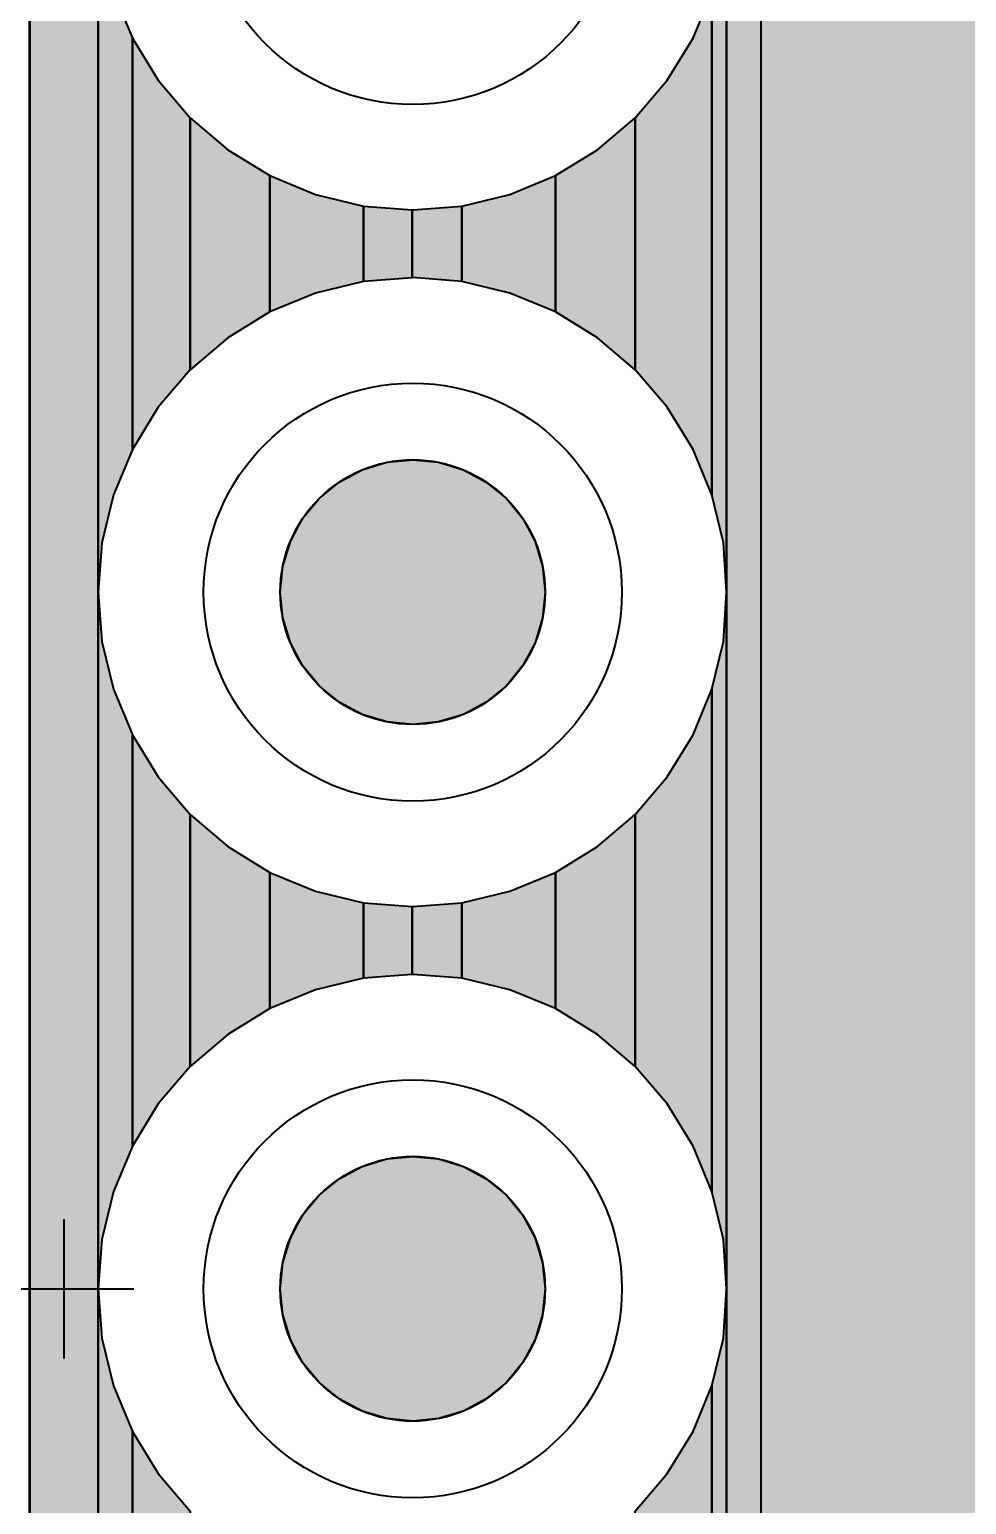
# Model space of a CAD drawing. Header units: millimetres. Extents: x 3.5 to 57, y 2.4 to 42.4.
# Drawn here: x 14.06 to 17.48, y 21.62 to 27 of the extents above; entities that cross this region are included whole.
import ezdxf

# ---------------------------------------------------------------- set-up
doc = ezdxf.new("R2010")
doc.units = ezdxf.units.MM
for name, color, linetype in [('bottom_copper', 7, 'Continuous'), ('bottom_silk', 7, 'Continuous'), ('drill_plated', 7, 'Continuous'), ('top_copper', 7, 'Continuous')]:
    doc.layers.add(name, color=color, linetype=linetype)

# ---------------------------------------------------------------- blocks, each defined once
blk = doc.blocks.new('Block6807')
at = {"layer": 'bottom_copper', "lineweight": 40}
for points in [[(9.5036, 0), (0.9636, 0), (0.9636, 38.9999), (9.5036, 38.9999), (9.5036, 0)], [(0.9636, 22.1553), (0.953, 22.3347), (0.911, 22.5096), (0.911, 24.341), (0.953, 24.5159), (0.9636, 24.6953), (0.9636, 22.1553)], [(0.911, 22.5096), (0.8422, 22.6758), (0.7482, 22.8292), (0.6313, 22.966), (0.6313, 23.8846), (0.7482, 24.0214), (0.8422, 24.1748), (0.911, 24.341), (0.911, 22.5096)], [(0.6313, 22.966), (0.4945, 23.0829), (0.3411, 23.1769), (0.3411, 23.6737), (0.4945, 23.7677), (0.6313, 23.8846), (0.6313, 22.966)], [(0.3411, 23.1769), (0.1749, 23.2457), (0, 23.2877), (0, 23.5629), (0.1749, 23.6049), (0.3411, 23.6737), (0.3411, 23.1769)], [(0, 23.2877), (-0.1794, 23.3018), (-0.1812, 23.3017), (-0.1812, 23.5489), (-0.1794, 23.5488), (0, 23.5629), (0, 23.2877)], [(0.9636, 19.6153), (0.953, 19.7947), (0.911, 19.9696), (0.911, 21.801), (0.953, 21.9759), (0.9636, 22.1553), (0.9636, 19.6153)], [(0.911, 19.9696), (0.8422, 20.1358), (0.7482, 20.2892), (0.6313, 20.426), (0.6313, 21.3446), (0.7482, 21.4814), (0.8422, 21.6348), (0.911, 21.801), (0.911, 19.9696)], [(0.6313, 20.426), (0.4945, 20.5429), (0.3411, 20.6369), (0.3411, 21.1337), (0.4945, 21.2277), (0.6313, 21.3446), (0.6313, 20.426)], [(0.3411, 20.6369), (0.1749, 20.7057), (0, 20.7477), (0, 21.0229), (0.1749, 21.0649), (0.3411, 21.1337), (0.3411, 20.6369)], [(0, 20.7477), (-0.1794, 20.7618), (-0.1812, 20.7617), (-0.1812, 21.0089), (-0.1794, 21.0088), (0, 21.0229), (0, 20.7477)], [(0.9636, 17.0753), (0.953, 17.2547), (0.911, 17.4296), (0.911, 19.261), (0.953, 19.4359), (0.9636, 19.6153), (0.9636, 17.0753)], [(0.911, 17.4296), (0.8422, 17.5958), (0.7482, 17.7492), (0.6313, 17.886), (0.6313, 18.8046), (0.7482, 18.9414), (0.8422, 19.0948), (0.911, 19.261), (0.911, 17.4296)]]:
    blk.add_hatch(color=7, dxfattribs=at).paths.add_polyline_path(points, flags=0)
at = {"layer": 'bottom_copper', "color": 7, "lineweight": 40}
for points in [[(9.5036, 0), (0.9636, 0), (0.9636, 38.9999), (9.5036, 38.9999), (9.5036, 0)], [(0.9636, 22.1553), (0.953, 22.3347), (0.911, 22.5096), (0.911, 24.341), (0.953, 24.5159), (0.9636, 24.6953), (0.9636, 22.1553)], [(0.911, 22.5096), (0.8422, 22.6758), (0.7482, 22.8292), (0.6313, 22.966), (0.6313, 23.8846), (0.7482, 24.0214), (0.8422, 24.1748), (0.911, 24.341), (0.911, 22.5096)], [(0.6313, 22.966), (0.4945, 23.0829), (0.3411, 23.1769), (0.3411, 23.6737), (0.4945, 23.7677), (0.6313, 23.8846), (0.6313, 22.966)], [(0.3411, 23.1769), (0.1749, 23.2457), (0, 23.2877), (0, 23.5629), (0.1749, 23.6049), (0.3411, 23.6737), (0.3411, 23.1769)], [(0, 23.2877), (-0.1794, 23.3018), (-0.1812, 23.3017), (-0.1812, 23.5489), (-0.1794, 23.5488), (0, 23.5629), (0, 23.2877)], [(0.9636, 19.6153), (0.953, 19.7947), (0.911, 19.9696), (0.911, 21.801), (0.953, 21.9759), (0.9636, 22.1553), (0.9636, 19.6153)], [(0.911, 19.9696), (0.8422, 20.1358), (0.7482, 20.2892), (0.6313, 20.426), (0.6313, 21.3446), (0.7482, 21.4814), (0.8422, 21.6348), (0.911, 21.801), (0.911, 19.9696)], [(0.6313, 20.426), (0.4945, 20.5429), (0.3411, 20.6369), (0.3411, 21.1337), (0.4945, 21.2277), (0.6313, 21.3446), (0.6313, 20.426)], [(0.3411, 20.6369), (0.1749, 20.7057), (0, 20.7477), (0, 21.0229), (0.1749, 21.0649), (0.3411, 21.1337), (0.3411, 20.6369)], [(0, 20.7477), (-0.1794, 20.7618), (-0.1812, 20.7617), (-0.1812, 21.0089), (-0.1794, 21.0088), (0, 21.0229), (0, 20.7477)], [(0.9636, 17.0753), (0.953, 17.2547), (0.911, 17.4296), (0.911, 19.261), (0.953, 19.4359), (0.9636, 19.6153), (0.9636, 17.0753)], [(0.911, 17.4296), (0.8422, 17.5958), (0.7482, 17.7492), (0.6313, 17.886), (0.6313, 18.8046), (0.7482, 18.9414), (0.8422, 19.0948), (0.911, 19.261), (0.911, 17.4296)]]:
    blk.add_lwpolyline(points, close=True, dxfattribs=at)
blk = doc.blocks.new('Block9329')
at = {"layer": 'bottom_copper', "lineweight": 40}
for points in [[(1.2141, 0), (0.9648, 0), (0.9648, 38.9999), (1.2141, 38.9999), (1.2141, 0)], [(0.9648, 0), (0.9636, 0), (0.9636, 36.618), (0.9648, 36.6333), (0.9648, 0)], [(1.339, 22.6758), (1.2702, 22.5096), (1.2282, 22.3347), (1.2141, 22.1553), (1.2141, 24.6953), (1.2282, 24.5159), (1.2702, 24.341), (1.339, 24.1748), (1.339, 22.6758)], [(1.5499, 22.966), (1.433, 22.8292), (1.339, 22.6758), (1.339, 24.1748), (1.433, 24.0214), (1.5499, 23.8846), (1.5499, 22.966)], [(1.8401, 23.1769), (1.6867, 23.0829), (1.5499, 22.966), (1.5499, 23.8846), (1.6867, 23.7677), (1.8401, 23.6737), (1.8401, 23.1769)], [(2.1812, 23.2877), (2.0063, 23.2457), (1.8401, 23.1769), (1.8401, 23.6737), (2.0063, 23.6049), (2.1812, 23.5629), (2.1812, 23.2877)], [(2.3588, 23.3017), (2.1812, 23.2877), (2.1812, 23.5629), (2.3588, 23.5489), (2.3588, 23.3017)], [(1.339, 20.1358), (1.2702, 19.9696), (1.2282, 19.7947), (1.2141, 19.6153), (1.2141, 22.1553), (1.2282, 21.9759), (1.2702, 21.801), (1.339, 21.6348), (1.339, 20.1358)], [(1.5499, 20.426), (1.433, 20.2892), (1.339, 20.1358), (1.339, 21.6348), (1.433, 21.4814), (1.5499, 21.3446), (1.5499, 20.426)], [(1.8401, 20.6369), (1.6867, 20.5429), (1.5499, 20.426), (1.5499, 21.3446), (1.6867, 21.2277), (1.8401, 21.1337), (1.8401, 20.6369)], [(2.1812, 20.7477), (2.0063, 20.7057), (1.8401, 20.6369), (1.8401, 21.1337), (2.0063, 21.0649), (2.1812, 21.0229), (2.1812, 20.7477)], [(2.3588, 20.7617), (2.1812, 20.7477), (2.1812, 21.0229), (2.3588, 21.0089), (2.3588, 20.7617)], [(1.339, 17.5958), (1.2702, 17.4296), (1.2282, 17.2547), (1.2141, 17.0753), (1.2141, 19.6153), (1.2282, 19.4359), (1.2702, 19.261), (1.339, 19.0948), (1.339, 17.5958)], [(1.5499, 17.886), (1.433, 17.7492), (1.339, 17.5958), (1.339, 19.0948), (1.433, 18.9414), (1.5499, 18.8046), (1.5499, 17.886)]]:
    blk.add_hatch(color=7, dxfattribs=at).paths.add_polyline_path(points, flags=0)
at = {"layer": 'bottom_copper', "color": 7, "lineweight": 40}
for points in [[(1.2141, 0), (0.9648, 0), (0.9648, 38.9999), (1.2141, 38.9999), (1.2141, 0)], [(0.9648, 0), (0.9636, 0), (0.9636, 36.618), (0.9648, 36.6333), (0.9648, 0)], [(1.339, 22.6758), (1.2702, 22.5096), (1.2282, 22.3347), (1.2141, 22.1553), (1.2141, 24.6953), (1.2282, 24.5159), (1.2702, 24.341), (1.339, 24.1748), (1.339, 22.6758)], [(1.5499, 22.966), (1.433, 22.8292), (1.339, 22.6758), (1.339, 24.1748), (1.433, 24.0214), (1.5499, 23.8846), (1.5499, 22.966)], [(1.8401, 23.1769), (1.6867, 23.0829), (1.5499, 22.966), (1.5499, 23.8846), (1.6867, 23.7677), (1.8401, 23.6737), (1.8401, 23.1769)], [(2.1812, 23.2877), (2.0063, 23.2457), (1.8401, 23.1769), (1.8401, 23.6737), (2.0063, 23.6049), (2.1812, 23.5629), (2.1812, 23.2877)], [(2.3588, 23.3017), (2.1812, 23.2877), (2.1812, 23.5629), (2.3588, 23.5489), (2.3588, 23.3017)], [(1.339, 20.1358), (1.2702, 19.9696), (1.2282, 19.7947), (1.2141, 19.6153), (1.2141, 22.1553), (1.2282, 21.9759), (1.2702, 21.801), (1.339, 21.6348), (1.339, 20.1358)], [(1.5499, 20.426), (1.433, 20.2892), (1.339, 20.1358), (1.339, 21.6348), (1.433, 21.4814), (1.5499, 21.3446), (1.5499, 20.426)], [(1.8401, 20.6369), (1.6867, 20.5429), (1.5499, 20.426), (1.5499, 21.3446), (1.6867, 21.2277), (1.8401, 21.1337), (1.8401, 20.6369)], [(2.1812, 20.7477), (2.0063, 20.7057), (1.8401, 20.6369), (1.8401, 21.1337), (2.0063, 21.0649), (2.1812, 21.0229), (2.1812, 20.7477)], [(2.3588, 20.7617), (2.1812, 20.7477), (2.1812, 21.0229), (2.3588, 21.0089), (2.3588, 20.7617)], [(1.339, 17.5958), (1.2702, 17.4296), (1.2282, 17.2547), (1.2141, 17.0753), (1.2141, 19.6153), (1.2282, 19.4359), (1.2702, 19.261), (1.339, 19.0948), (1.339, 17.5958)], [(1.5499, 17.886), (1.433, 17.7492), (1.339, 17.5958), (1.339, 19.0948), (1.433, 18.9414), (1.5499, 18.8046), (1.5499, 17.886)]]:
    blk.add_lwpolyline(points, close=True, dxfattribs=at)
blk = doc.blocks.new('Block28385')
at = {"layer": 'top_copper', "lineweight": 40}
for points in [[(9.5036, 0), (0.9636, 0), (0.9636, 38.9999), (9.5036, 38.9999), (9.5036, 0)], [(0.9636, 22.1553), (0.953, 22.3347), (0.911, 22.5096), (0.911, 24.341), (0.953, 24.5159), (0.9636, 24.6953), (0.9636, 22.1553)], [(0.911, 22.5096), (0.8422, 22.6758), (0.7482, 22.8292), (0.6313, 22.966), (0.6313, 23.8846), (0.7482, 24.0214), (0.8422, 24.1748), (0.911, 24.341), (0.911, 22.5096)], [(0.6313, 22.966), (0.4945, 23.0829), (0.3411, 23.1769), (0.3411, 23.6737), (0.4945, 23.7677), (0.6313, 23.8846), (0.6313, 22.966)], [(0.3411, 23.1769), (0.1749, 23.2457), (0, 23.2877), (0, 23.5629), (0.1749, 23.6049), (0.3411, 23.6737), (0.3411, 23.1769)], [(0, 23.2877), (-0.1794, 23.3018), (-0.1812, 23.3017), (-0.1812, 23.5489), (-0.1794, 23.5488), (0, 23.5629), (0, 23.2877)], [(0.9636, 19.6153), (0.953, 19.7947), (0.911, 19.9696), (0.911, 21.801), (0.953, 21.9759), (0.9636, 22.1553), (0.9636, 19.6153)], [(0.911, 19.9696), (0.8422, 20.1358), (0.7482, 20.2892), (0.6313, 20.426), (0.6313, 21.3446), (0.7482, 21.4814), (0.8422, 21.6348), (0.911, 21.801), (0.911, 19.9696)], [(0.6313, 20.426), (0.4945, 20.5429), (0.3411, 20.6369), (0.3411, 21.1337), (0.4945, 21.2277), (0.6313, 21.3446), (0.6313, 20.426)], [(0.3411, 20.6369), (0.1749, 20.7057), (0, 20.7477), (0, 21.0229), (0.1749, 21.0649), (0.3411, 21.1337), (0.3411, 20.6369)], [(0, 20.7477), (-0.1794, 20.7618), (-0.1812, 20.7617), (-0.1812, 21.0089), (-0.1794, 21.0088), (0, 21.0229), (0, 20.7477)], [(0.9636, 17.0753), (0.953, 17.2547), (0.911, 17.4296), (0.911, 19.261), (0.953, 19.4359), (0.9636, 19.6153), (0.9636, 17.0753)], [(0.911, 17.4296), (0.8422, 17.5958), (0.7482, 17.7492), (0.6313, 17.886), (0.6313, 18.8046), (0.7482, 18.9414), (0.8422, 19.0948), (0.911, 19.261), (0.911, 17.4296)]]:
    blk.add_hatch(color=7, dxfattribs=at).paths.add_polyline_path(points, flags=0)
at = {"layer": 'top_copper', "color": 7, "lineweight": 40}
for points in [[(9.5036, 0), (0.9636, 0), (0.9636, 38.9999), (9.5036, 38.9999), (9.5036, 0)], [(0.9636, 22.1553), (0.953, 22.3347), (0.911, 22.5096), (0.911, 24.341), (0.953, 24.5159), (0.9636, 24.6953), (0.9636, 22.1553)], [(0.911, 22.5096), (0.8422, 22.6758), (0.7482, 22.8292), (0.6313, 22.966), (0.6313, 23.8846), (0.7482, 24.0214), (0.8422, 24.1748), (0.911, 24.341), (0.911, 22.5096)], [(0.6313, 22.966), (0.4945, 23.0829), (0.3411, 23.1769), (0.3411, 23.6737), (0.4945, 23.7677), (0.6313, 23.8846), (0.6313, 22.966)], [(0.3411, 23.1769), (0.1749, 23.2457), (0, 23.2877), (0, 23.5629), (0.1749, 23.6049), (0.3411, 23.6737), (0.3411, 23.1769)], [(0, 23.2877), (-0.1794, 23.3018), (-0.1812, 23.3017), (-0.1812, 23.5489), (-0.1794, 23.5488), (0, 23.5629), (0, 23.2877)], [(0.9636, 19.6153), (0.953, 19.7947), (0.911, 19.9696), (0.911, 21.801), (0.953, 21.9759), (0.9636, 22.1553), (0.9636, 19.6153)], [(0.911, 19.9696), (0.8422, 20.1358), (0.7482, 20.2892), (0.6313, 20.426), (0.6313, 21.3446), (0.7482, 21.4814), (0.8422, 21.6348), (0.911, 21.801), (0.911, 19.9696)], [(0.6313, 20.426), (0.4945, 20.5429), (0.3411, 20.6369), (0.3411, 21.1337), (0.4945, 21.2277), (0.6313, 21.3446), (0.6313, 20.426)], [(0.3411, 20.6369), (0.1749, 20.7057), (0, 20.7477), (0, 21.0229), (0.1749, 21.0649), (0.3411, 21.1337), (0.3411, 20.6369)], [(0, 20.7477), (-0.1794, 20.7618), (-0.1812, 20.7617), (-0.1812, 21.0089), (-0.1794, 21.0088), (0, 21.0229), (0, 20.7477)], [(0.9636, 17.0753), (0.953, 17.2547), (0.911, 17.4296), (0.911, 19.261), (0.953, 19.4359), (0.9636, 19.6153), (0.9636, 17.0753)], [(0.911, 17.4296), (0.8422, 17.5958), (0.7482, 17.7492), (0.6313, 17.886), (0.6313, 18.8046), (0.7482, 18.9414), (0.8422, 19.0948), (0.911, 19.261), (0.911, 17.4296)]]:
    blk.add_lwpolyline(points, close=True, dxfattribs=at)
blk = doc.blocks.new('Block31291')
at = {"layer": 'top_copper', "lineweight": 40}
for points in [[(1.914, 0), (1.6647, 0), (1.6647, 38.9999), (1.914, 38.9999), (1.914, 0)], [(1.6647, 0), (1.6635, 0), (1.6635, 36.618), (1.6647, 36.6333), (1.6647, 0)], [(2.0389, 22.6758), (1.9701, 22.5096), (1.9281, 22.3347), (1.914, 22.1553), (1.914, 24.6953), (1.9281, 24.5159), (1.9701, 24.341), (2.0389, 24.1748), (2.0389, 22.6758)], [(2.2498, 22.966), (2.1329, 22.8292), (2.0389, 22.6758), (2.0389, 24.1748), (2.1329, 24.0214), (2.2498, 23.8846), (2.2498, 22.966)], [(2.54, 23.1769), (2.3866, 23.0829), (2.2498, 22.966), (2.2498, 23.8846), (2.3866, 23.7677), (2.54, 23.6737), (2.54, 23.1769)], [(2.8811, 23.2877), (2.7062, 23.2457), (2.54, 23.1769), (2.54, 23.6737), (2.7062, 23.6049), (2.8811, 23.5629), (2.8811, 23.2877)], [(3.0587, 23.3017), (2.8811, 23.2877), (2.8811, 23.5629), (3.0587, 23.5489), (3.0587, 23.3017)], [(2.0389, 20.1358), (1.9701, 19.9696), (1.9281, 19.7947), (1.914, 19.6153), (1.914, 22.1553), (1.9281, 21.9759), (1.9701, 21.801), (2.0389, 21.6348), (2.0389, 20.1358)], [(2.2498, 20.426), (2.1329, 20.2892), (2.0389, 20.1358), (2.0389, 21.6348), (2.1329, 21.4814), (2.2498, 21.3446), (2.2498, 20.426)], [(2.54, 20.6369), (2.3866, 20.5429), (2.2498, 20.426), (2.2498, 21.3446), (2.3866, 21.2277), (2.54, 21.1337), (2.54, 20.6369)], [(2.8811, 20.7477), (2.7062, 20.7057), (2.54, 20.6369), (2.54, 21.1337), (2.7062, 21.0649), (2.8811, 21.0229), (2.8811, 20.7477)], [(3.0587, 20.7617), (2.8811, 20.7477), (2.8811, 21.0229), (3.0587, 21.0089), (3.0587, 20.7617)], [(2.0389, 17.5958), (1.9701, 17.4296), (1.9281, 17.2547), (1.914, 17.0753), (1.914, 19.6153), (1.9281, 19.4359), (1.9701, 19.261), (2.0389, 19.0948), (2.0389, 17.5958)], [(2.2498, 17.886), (2.1329, 17.7492), (2.0389, 17.5958), (2.0389, 19.0948), (2.1329, 18.9414), (2.2498, 18.8046), (2.2498, 17.886)]]:
    blk.add_hatch(color=7, dxfattribs=at).paths.add_polyline_path(points, flags=0)
at = {"layer": 'top_copper', "color": 7, "lineweight": 40}
for points in [[(1.914, 0), (1.6647, 0), (1.6647, 38.9999), (1.914, 38.9999), (1.914, 0)], [(1.6647, 0), (1.6635, 0), (1.6635, 36.618), (1.6647, 36.6333), (1.6647, 0)], [(2.0389, 22.6758), (1.9701, 22.5096), (1.9281, 22.3347), (1.914, 22.1553), (1.914, 24.6953), (1.9281, 24.5159), (1.9701, 24.341), (2.0389, 24.1748), (2.0389, 22.6758)], [(2.2498, 22.966), (2.1329, 22.8292), (2.0389, 22.6758), (2.0389, 24.1748), (2.1329, 24.0214), (2.2498, 23.8846), (2.2498, 22.966)], [(2.54, 23.1769), (2.3866, 23.0829), (2.2498, 22.966), (2.2498, 23.8846), (2.3866, 23.7677), (2.54, 23.6737), (2.54, 23.1769)], [(2.8811, 23.2877), (2.7062, 23.2457), (2.54, 23.1769), (2.54, 23.6737), (2.7062, 23.6049), (2.8811, 23.5629), (2.8811, 23.2877)], [(3.0587, 23.3017), (2.8811, 23.2877), (2.8811, 23.5629), (3.0587, 23.5489), (3.0587, 23.3017)], [(2.0389, 20.1358), (1.9701, 19.9696), (1.9281, 19.7947), (1.914, 19.6153), (1.914, 22.1553), (1.9281, 21.9759), (1.9701, 21.801), (2.0389, 21.6348), (2.0389, 20.1358)], [(2.2498, 20.426), (2.1329, 20.2892), (2.0389, 20.1358), (2.0389, 21.6348), (2.1329, 21.4814), (2.2498, 21.3446), (2.2498, 20.426)], [(2.54, 20.6369), (2.3866, 20.5429), (2.2498, 20.426), (2.2498, 21.3446), (2.3866, 21.2277), (2.54, 21.1337), (2.54, 20.6369)], [(2.8811, 20.7477), (2.7062, 20.7057), (2.54, 20.6369), (2.54, 21.1337), (2.7062, 21.0649), (2.8811, 21.0229), (2.8811, 20.7477)], [(3.0587, 20.7617), (2.8811, 20.7477), (2.8811, 21.0229), (3.0587, 21.0089), (3.0587, 20.7617)], [(2.0389, 17.5958), (1.9701, 17.4296), (1.9281, 17.2547), (1.914, 17.0753), (1.914, 19.6153), (1.9281, 19.4359), (1.9701, 19.261), (2.0389, 19.0948), (2.0389, 17.5958)], [(2.2498, 17.886), (2.1329, 17.7492), (2.0389, 17.5958), (2.0389, 19.0948), (2.1329, 18.9414), (2.2498, 18.8046), (2.2498, 17.886)]]:
    blk.add_lwpolyline(points, close=True, dxfattribs=at)

msp = doc.modelspace()

# ---------------------------------------------------------------- hatches: boundary and pattern name
at = {"layer": 'bottom_copper', "lineweight": 40}
for points in [[(15.9336, 24.8529), (15.9062, 24.7624), (15.8616, 24.679), (15.8015, 24.6059), (15.7284, 24.5458), (15.645, 24.5012), (15.5545, 24.4738), (15.4603, 24.4645), (15.3661, 24.4738), (15.2756, 24.5012), (15.1922, 24.5458), (15.1191, 24.6059), (15.059, 24.679), (15.0144, 24.7624), (14.987, 24.8529), (14.9777, 24.9471), (14.987, 25.0413), (15.0144, 25.1318), (15.059, 25.2152), (15.1191, 25.2883), (15.1922, 25.3484), (15.2756, 25.393), (15.3661, 25.4204), (15.4603, 25.4297), (15.5545, 25.4204), (15.645, 25.393), (15.7284, 25.3484), (15.8015, 25.2883), (15.8616, 25.2152), (15.9062, 25.1318), (15.9336, 25.0413), (15.9429, 24.9471), (15.9336, 24.8529)], [(15.9336, 22.3129), (15.9062, 22.2224), (15.8616, 22.139), (15.8015, 22.0659), (15.7284, 22.0058), (15.645, 21.9612), (15.5545, 21.9338), (15.4603, 21.9245), (15.3661, 21.9338), (15.2756, 21.9612), (15.1922, 22.0058), (15.1191, 22.0659), (15.059, 22.139), (15.0144, 22.2224), (14.987, 22.3129), (14.9777, 22.4071), (14.987, 22.5013), (15.0144, 22.5918), (15.059, 22.6752), (15.1191, 22.7483), (15.1922, 22.8084), (15.2756, 22.853), (15.3661, 22.8804), (15.4603, 22.8897), (15.5545, 22.8804), (15.645, 22.853), (15.7284, 22.8084), (15.8015, 22.7483), (15.8616, 22.6752), (15.9062, 22.5918), (15.9336, 22.5013), (15.9429, 22.4071), (15.9336, 22.3129)]]:
    msp.add_hatch(color=7, dxfattribs=at).paths.add_polyline_path(points, flags=0)
at = {"layer": 'drill_plated', "lineweight": 40}
for points in [[(15.9336, 24.8529), (15.9062, 24.7624), (15.8616, 24.679), (15.8015, 24.6059), (15.7284, 24.5458), (15.645, 24.5012), (15.5545, 24.4738), (15.4603, 24.4645), (15.3661, 24.4738), (15.2756, 24.5012), (15.1922, 24.5458), (15.1191, 24.6059), (15.059, 24.679), (15.0144, 24.7624), (14.987, 24.8529), (14.9777, 24.9471), (14.987, 25.0413), (15.0144, 25.1318), (15.059, 25.2152), (15.1191, 25.2883), (15.1922, 25.3484), (15.2756, 25.393), (15.3661, 25.4204), (15.4603, 25.4297), (15.5545, 25.4204), (15.645, 25.393), (15.7284, 25.3484), (15.8015, 25.2883), (15.8616, 25.2152), (15.9062, 25.1318), (15.9336, 25.0413), (15.9429, 24.9471), (15.9336, 24.8529)], [(15.9336, 22.3129), (15.9062, 22.2224), (15.8616, 22.139), (15.8015, 22.0659), (15.7284, 22.0058), (15.645, 21.9612), (15.5545, 21.9338), (15.4603, 21.9245), (15.3661, 21.9338), (15.2756, 21.9612), (15.1922, 22.0058), (15.1191, 22.0659), (15.059, 22.139), (15.0144, 22.2224), (14.987, 22.3129), (14.9777, 22.4071), (14.987, 22.5013), (15.0144, 22.5918), (15.059, 22.6752), (15.1191, 22.7483), (15.1922, 22.8084), (15.2756, 22.853), (15.3661, 22.8804), (15.4603, 22.8897), (15.5545, 22.8804), (15.645, 22.853), (15.7284, 22.8084), (15.8015, 22.7483), (15.8616, 22.6752), (15.9062, 22.5918), (15.9336, 22.5013), (15.9429, 22.4071), (15.9336, 22.3129)]]:
    msp.add_hatch(color=7, dxfattribs=at).paths.add_polyline_path(points, flags=0)
at = {"layer": 'top_copper', "lineweight": 40}
for points in [[(15.9336, 24.8529), (15.9062, 24.7624), (15.8616, 24.679), (15.8015, 24.6059), (15.7284, 24.5458), (15.645, 24.5012), (15.5545, 24.4738), (15.4603, 24.4645), (15.3661, 24.4738), (15.2756, 24.5012), (15.1922, 24.5458), (15.1191, 24.6059), (15.059, 24.679), (15.0144, 24.7624), (14.987, 24.8529), (14.9777, 24.9471), (14.987, 25.0413), (15.0144, 25.1318), (15.059, 25.2152), (15.1191, 25.2883), (15.1922, 25.3484), (15.2756, 25.393), (15.3661, 25.4204), (15.4603, 25.4297), (15.5545, 25.4204), (15.645, 25.393), (15.7284, 25.3484), (15.8015, 25.2883), (15.8616, 25.2152), (15.9062, 25.1318), (15.9336, 25.0413), (15.9429, 24.9471), (15.9336, 24.8529)], [(15.9336, 22.3129), (15.9062, 22.2224), (15.8616, 22.139), (15.8015, 22.0659), (15.7284, 22.0058), (15.645, 21.9612), (15.5545, 21.9338), (15.4603, 21.9245), (15.3661, 21.9338), (15.2756, 21.9612), (15.1922, 22.0058), (15.1191, 22.0659), (15.059, 22.139), (15.0144, 22.2224), (14.987, 22.3129), (14.9777, 22.4071), (14.987, 22.5013), (15.0144, 22.5918), (15.059, 22.6752), (15.1191, 22.7483), (15.1922, 22.8084), (15.2756, 22.853), (15.3661, 22.8804), (15.4603, 22.8897), (15.5545, 22.8804), (15.645, 22.853), (15.7284, 22.8084), (15.8015, 22.7483), (15.8616, 22.6752), (15.9062, 22.5918), (15.9336, 22.5013), (15.9429, 22.4071), (15.9336, 22.3129)]]:
    msp.add_hatch(color=7, dxfattribs=at).paths.add_polyline_path(points, flags=0)

# ---------------------------------------------------------------- linework, layer by layer
at = {"layer": 'bottom_copper', "color": 7, "lineweight": 40}
for p, q in [((14.3699, 27.1328), (14.4387, 26.9666)), ((16.4819, 26.9666), (16.5507, 27.1328)), ((14.4387, 26.9666), (14.5327, 26.8132)), ((16.3879, 26.8132), (16.4819, 26.9666)), ((14.5327, 26.8132), (14.6496, 26.6764)), ((16.271, 26.6764), (16.3879, 26.8132)), ((14.6496, 26.6764), (14.7864, 26.5595)), ((16.1342, 26.5595), (16.271, 26.6764)), ((14.7864, 26.5595), (14.9398, 26.4655)), ((15.9808, 26.4655), (16.1342, 26.5595)), ((14.9398, 26.4655), (15.106, 26.3967)), ((15.8146, 26.3967), (15.9808, 26.4655)), ((15.106, 26.3967), (15.2809, 26.3547)), ((15.2809, 26.3547), (15.4585, 26.3407)), ((15.4603, 26.3406), (15.6397, 26.3547)), ((15.6397, 26.3547), (15.8146, 26.3967)), ((15.4585, 26.0935), (15.4585, 26.3407)), ((15.4585, 26.3407), (15.4603, 26.3406)), ((15.4585, 26.3407), (15.4585, 26.0935)), ((15.4585, 26.0935), (15.2809, 26.0795)), ((15.4603, 26.0936), (15.4585, 26.0935)), ((15.6397, 26.0795), (15.4603, 26.0936)), ((15.106, 26.0375), (14.9398, 25.9687)), ((15.2809, 26.0795), (15.106, 26.0375)), ((15.8146, 26.0375), (15.6397, 26.0795)), ((15.9808, 25.9687), (15.8146, 26.0375)), ((14.9398, 25.9687), (14.7864, 25.8747)), ((16.1342, 25.8747), (15.9808, 25.9687)), ((14.7864, 25.8747), (14.6496, 25.7578)), ((16.271, 25.7578), (16.1342, 25.8747)), ((14.6496, 25.7578), (14.5327, 25.621)), ((16.3879, 25.621), (16.271, 25.7578)), ((14.5327, 25.621), (14.4387, 25.4676)), ((16.4819, 25.4676), (16.3879, 25.621)), ((14.4387, 25.4676), (14.3699, 25.3014)), ((16.5507, 25.3014), (16.4819, 25.4676)), ((14.3699, 25.3014), (14.3279, 25.1265)), ((16.5927, 25.1265), (16.5507, 25.3014)), ((14.3279, 25.1265), (14.3138, 24.9471)), ((16.6033, 24.9471), (16.5927, 25.1265)), ((14.3138, 24.9471), (14.3279, 24.7677)), ((16.5927, 24.7677), (16.6033, 24.9471)), ((14.3279, 24.7677), (14.3699, 24.5928)), ((16.5507, 24.5928), (16.5927, 24.7677)), ((14.3699, 24.5928), (14.4387, 24.4266)), ((16.4819, 24.4266), (16.5507, 24.5928)), ((14.4387, 24.4266), (14.5327, 24.2732)), ((16.3879, 24.2732), (16.4819, 24.4266)), ((14.5327, 24.2732), (14.6496, 24.1364)), ((16.271, 24.1364), (16.3879, 24.2732)), ((14.6496, 24.1364), (14.7864, 24.0195)), ((16.1342, 24.0195), (16.271, 24.1364)), ((14.7864, 24.0195), (14.9398, 23.9255)), ((15.9808, 23.9255), (16.1342, 24.0195)), ((14.9398, 23.9255), (15.106, 23.8567)), ((15.8146, 23.8567), (15.9808, 23.9255)), ((15.106, 23.8567), (15.2809, 23.8147)), ((15.6397, 23.8147), (15.8146, 23.8567)), ((15.2809, 23.8147), (15.4585, 23.8007)), ((15.4585, 23.5535), (15.4585, 23.8007)), ((15.4585, 23.8007), (15.4603, 23.8006)), ((15.4585, 23.8007), (15.4585, 23.5535)), ((15.4603, 23.8006), (15.6397, 23.8147)), ((15.2809, 23.5395), (15.106, 23.4975)), ((15.4585, 23.5535), (15.2809, 23.5395)), ((15.4603, 23.5536), (15.4585, 23.5535)), ((15.6397, 23.5395), (15.4603, 23.5536)), ((15.8146, 23.4975), (15.6397, 23.5395)), ((15.106, 23.4975), (14.9398, 23.4287)), ((15.9808, 23.4287), (15.8146, 23.4975)), ((14.9398, 23.4287), (14.7864, 23.3347)), ((16.1342, 23.3347), (15.9808, 23.4287)), ((14.7864, 23.3347), (14.6496, 23.2178)), ((16.271, 23.2178), (16.1342, 23.3347)), ((14.6496, 23.2178), (14.5327, 23.081)), ((16.3879, 23.081), (16.271, 23.2178)), ((14.5327, 23.081), (14.4387, 22.9276)), ((16.4819, 22.9276), (16.3879, 23.081)), ((14.4387, 22.9276), (14.3699, 22.7614)), ((16.5507, 22.7614), (16.4819, 22.9276)), ((14.3699, 22.7614), (14.3279, 22.5865)), ((16.5927, 22.5865), (16.5507, 22.7614)), ((14.3279, 22.5865), (14.3138, 22.4071)), ((16.6033, 22.4071), (16.5927, 22.5865)), ((14.3138, 22.4071), (14.3279, 22.2277)), ((16.5927, 22.2277), (16.6033, 22.4071)), ((14.3279, 22.2277), (14.3699, 22.0528)), ((16.5507, 22.0528), (16.5927, 22.2277)), ((14.3699, 22.0528), (14.4387, 21.8866)), ((16.4819, 21.8866), (16.5507, 22.0528)), ((14.4387, 21.8866), (14.5327, 21.7332)), ((16.3879, 21.7332), (16.4819, 21.8866)), ((14.5327, 21.7332), (14.6496, 21.5964)), ((16.271, 21.5964), (16.3879, 21.7332))]:
    msp.add_line(p, q, dxfattribs=at)
for points in [[(15.9336, 24.8529), (15.9062, 24.7624), (15.8616, 24.679), (15.8015, 24.6059), (15.7284, 24.5458), (15.645, 24.5012), (15.5545, 24.4738), (15.4603, 24.4645), (15.3661, 24.4738), (15.2756, 24.5012), (15.1922, 24.5458), (15.1191, 24.6059), (15.059, 24.679), (15.0144, 24.7624), (14.987, 24.8529), (14.9777, 24.9471), (14.987, 25.0413), (15.0144, 25.1318), (15.059, 25.2152), (15.1191, 25.2883), (15.1922, 25.3484), (15.2756, 25.393), (15.3661, 25.4204), (15.4603, 25.4297), (15.5545, 25.4204), (15.645, 25.393), (15.7284, 25.3484), (15.8015, 25.2883), (15.8616, 25.2152), (15.9062, 25.1318), (15.9336, 25.0413), (15.9429, 24.9471), (15.9336, 24.8529)], [(15.9336, 22.3129), (15.9062, 22.2224), (15.8616, 22.139), (15.8015, 22.0659), (15.7284, 22.0058), (15.645, 21.9612), (15.5545, 21.9338), (15.4603, 21.9245), (15.3661, 21.9338), (15.2756, 21.9612), (15.1922, 22.0058), (15.1191, 22.0659), (15.059, 22.139), (15.0144, 22.2224), (14.987, 22.3129), (14.9777, 22.4071), (14.987, 22.5013), (15.0144, 22.5918), (15.059, 22.6752), (15.1191, 22.7483), (15.1922, 22.8084), (15.2756, 22.853), (15.3661, 22.8804), (15.4603, 22.8897), (15.5545, 22.8804), (15.645, 22.853), (15.7284, 22.8084), (15.8015, 22.7483), (15.8616, 22.6752), (15.9062, 22.5918), (15.9336, 22.5013), (15.9429, 22.4071), (15.9336, 22.3129)]]:
    msp.add_lwpolyline(points, close=True, dxfattribs=at)
for centre, major_axis in [((15.4603, 27.4871), (0.762, 0)), ((15.4603, 24.9471), (0.762, 0)), ((15.4603, 24.9471), (0.4826, 0)), ((15.4603, 22.4071), (0.762, 0)), ((15.4603, 22.4071), (0.4826, 0))]:
    msp.add_ellipse(centre, major_axis=major_axis, ratio=1, dxfattribs=at)
at = {"layer": 'bottom_silk', "color": 7, "lineweight": 40}
for p, q in [((16.7303, 3.3571), (16.7303, 41.4571)), ((14.1903, 22.1531), (14.1903, 22.6611)), ((13.9363, 22.4071), (14.4443, 22.4071))]:
    msp.add_line(p, q, dxfattribs=at)
at = {"layer": 'drill_plated', "color": 7, "lineweight": 40}
for points in [[(15.9336, 24.8529), (15.9062, 24.7624), (15.8616, 24.679), (15.8015, 24.6059), (15.7284, 24.5458), (15.645, 24.5012), (15.5545, 24.4738), (15.4603, 24.4645), (15.3661, 24.4738), (15.2756, 24.5012), (15.1922, 24.5458), (15.1191, 24.6059), (15.059, 24.679), (15.0144, 24.7624), (14.987, 24.8529), (14.9777, 24.9471), (14.987, 25.0413), (15.0144, 25.1318), (15.059, 25.2152), (15.1191, 25.2883), (15.1922, 25.3484), (15.2756, 25.393), (15.3661, 25.4204), (15.4603, 25.4297), (15.5545, 25.4204), (15.645, 25.393), (15.7284, 25.3484), (15.8015, 25.2883), (15.8616, 25.2152), (15.9062, 25.1318), (15.9336, 25.0413), (15.9429, 24.9471), (15.9336, 24.8529)], [(15.9336, 22.3129), (15.9062, 22.2224), (15.8616, 22.139), (15.8015, 22.0659), (15.7284, 22.0058), (15.645, 21.9612), (15.5545, 21.9338), (15.4603, 21.9245), (15.3661, 21.9338), (15.2756, 21.9612), (15.1922, 22.0058), (15.1191, 22.0659), (15.059, 22.139), (15.0144, 22.2224), (14.987, 22.3129), (14.9777, 22.4071), (14.987, 22.5013), (15.0144, 22.5918), (15.059, 22.6752), (15.1191, 22.7483), (15.1922, 22.8084), (15.2756, 22.853), (15.3661, 22.8804), (15.4603, 22.8897), (15.5545, 22.8804), (15.645, 22.853), (15.7284, 22.8084), (15.8015, 22.7483), (15.8616, 22.6752), (15.9062, 22.5918), (15.9336, 22.5013), (15.9429, 22.4071), (15.9336, 22.3129)]]:
    msp.add_lwpolyline(points, close=True, dxfattribs=at)
for centre in [(15.4603, 24.9471), (15.4603, 22.4071)]:
    msp.add_ellipse(centre, major_axis=(0.4826, 0), ratio=1, dxfattribs=at)
at = {"layer": 'top_copper', "color": 7, "lineweight": 40}
for p, q in [((14.3699, 27.1328), (14.4387, 26.9666)), ((16.4819, 26.9666), (16.5507, 27.1328)), ((14.4387, 26.9666), (14.5327, 26.8132)), ((16.3879, 26.8132), (16.4819, 26.9666)), ((14.5327, 26.8132), (14.6496, 26.6764)), ((16.271, 26.6764), (16.3879, 26.8132)), ((14.6496, 26.6764), (14.7864, 26.5595)), ((16.1342, 26.5595), (16.271, 26.6764)), ((14.7864, 26.5595), (14.9398, 26.4655)), ((15.9808, 26.4655), (16.1342, 26.5595)), ((14.9398, 26.4655), (15.106, 26.3967)), ((15.8146, 26.3967), (15.9808, 26.4655)), ((15.106, 26.3967), (15.2809, 26.3547)), ((15.2809, 26.3547), (15.4585, 26.3407)), ((15.4603, 26.3406), (15.6397, 26.3547)), ((15.6397, 26.3547), (15.8146, 26.3967)), ((15.4585, 26.0935), (15.4585, 26.3407)), ((15.4585, 26.3407), (15.4603, 26.3406)), ((15.4585, 26.3407), (15.4585, 26.0935)), ((15.4585, 26.0935), (15.2809, 26.0795)), ((15.4603, 26.0936), (15.4585, 26.0935)), ((15.6397, 26.0795), (15.4603, 26.0936)), ((15.106, 26.0375), (14.9398, 25.9687)), ((15.2809, 26.0795), (15.106, 26.0375)), ((15.8146, 26.0375), (15.6397, 26.0795)), ((15.9808, 25.9687), (15.8146, 26.0375)), ((14.9398, 25.9687), (14.7864, 25.8747)), ((16.1342, 25.8747), (15.9808, 25.9687)), ((14.7864, 25.8747), (14.6496, 25.7578)), ((16.271, 25.7578), (16.1342, 25.8747)), ((14.6496, 25.7578), (14.5327, 25.621)), ((16.3879, 25.621), (16.271, 25.7578)), ((14.5327, 25.621), (14.4387, 25.4676)), ((16.4819, 25.4676), (16.3879, 25.621)), ((14.4387, 25.4676), (14.3699, 25.3014)), ((16.5507, 25.3014), (16.4819, 25.4676)), ((14.3699, 25.3014), (14.3279, 25.1265)), ((16.5927, 25.1265), (16.5507, 25.3014)), ((14.3279, 25.1265), (14.3138, 24.9471)), ((16.6033, 24.9471), (16.5927, 25.1265)), ((14.3138, 24.9471), (14.3279, 24.7677)), ((16.5927, 24.7677), (16.6033, 24.9471)), ((14.3279, 24.7677), (14.3699, 24.5928)), ((16.5507, 24.5928), (16.5927, 24.7677)), ((14.3699, 24.5928), (14.4387, 24.4266)), ((16.4819, 24.4266), (16.5507, 24.5928)), ((14.4387, 24.4266), (14.5327, 24.2732)), ((16.3879, 24.2732), (16.4819, 24.4266)), ((14.5327, 24.2732), (14.6496, 24.1364)), ((16.271, 24.1364), (16.3879, 24.2732)), ((14.6496, 24.1364), (14.7864, 24.0195)), ((16.1342, 24.0195), (16.271, 24.1364)), ((14.7864, 24.0195), (14.9398, 23.9255)), ((15.9808, 23.9255), (16.1342, 24.0195)), ((14.9398, 23.9255), (15.106, 23.8567)), ((15.8146, 23.8567), (15.9808, 23.9255)), ((15.106, 23.8567), (15.2809, 23.8147)), ((15.6397, 23.8147), (15.8146, 23.8567)), ((15.2809, 23.8147), (15.4585, 23.8007)), ((15.4585, 23.5535), (15.4585, 23.8007)), ((15.4585, 23.8007), (15.4603, 23.8006)), ((15.4585, 23.8007), (15.4585, 23.5535)), ((15.4603, 23.8006), (15.6397, 23.8147)), ((15.2809, 23.5395), (15.106, 23.4975)), ((15.4585, 23.5535), (15.2809, 23.5395)), ((15.4603, 23.5536), (15.4585, 23.5535)), ((15.6397, 23.5395), (15.4603, 23.5536)), ((15.8146, 23.4975), (15.6397, 23.5395)), ((15.106, 23.4975), (14.9398, 23.4287)), ((15.9808, 23.4287), (15.8146, 23.4975)), ((14.9398, 23.4287), (14.7864, 23.3347)), ((16.1342, 23.3347), (15.9808, 23.4287)), ((14.7864, 23.3347), (14.6496, 23.2178)), ((16.271, 23.2178), (16.1342, 23.3347)), ((14.6496, 23.2178), (14.5327, 23.081)), ((16.3879, 23.081), (16.271, 23.2178)), ((14.5327, 23.081), (14.4387, 22.9276)), ((16.4819, 22.9276), (16.3879, 23.081)), ((14.4387, 22.9276), (14.3699, 22.7614)), ((16.5507, 22.7614), (16.4819, 22.9276)), ((14.3699, 22.7614), (14.3279, 22.5865)), ((16.5927, 22.5865), (16.5507, 22.7614)), ((14.3279, 22.5865), (14.3138, 22.4071)), ((16.6033, 22.4071), (16.5927, 22.5865)), ((14.3138, 22.4071), (14.3279, 22.2277)), ((16.5927, 22.2277), (16.6033, 22.4071)), ((14.3279, 22.2277), (14.3699, 22.0528)), ((16.5507, 22.0528), (16.5927, 22.2277)), ((14.3699, 22.0528), (14.4387, 21.8866)), ((16.4819, 21.8866), (16.5507, 22.0528)), ((14.4387, 21.8866), (14.5327, 21.7332)), ((16.3879, 21.7332), (16.4819, 21.8866)), ((14.5327, 21.7332), (14.6496, 21.5964)), ((16.271, 21.5964), (16.3879, 21.7332))]:
    msp.add_line(p, q, dxfattribs=at)
for points in [[(15.9336, 24.8529), (15.9062, 24.7624), (15.8616, 24.679), (15.8015, 24.6059), (15.7284, 24.5458), (15.645, 24.5012), (15.5545, 24.4738), (15.4603, 24.4645), (15.3661, 24.4738), (15.2756, 24.5012), (15.1922, 24.5458), (15.1191, 24.6059), (15.059, 24.679), (15.0144, 24.7624), (14.987, 24.8529), (14.9777, 24.9471), (14.987, 25.0413), (15.0144, 25.1318), (15.059, 25.2152), (15.1191, 25.2883), (15.1922, 25.3484), (15.2756, 25.393), (15.3661, 25.4204), (15.4603, 25.4297), (15.5545, 25.4204), (15.645, 25.393), (15.7284, 25.3484), (15.8015, 25.2883), (15.8616, 25.2152), (15.9062, 25.1318), (15.9336, 25.0413), (15.9429, 24.9471), (15.9336, 24.8529)], [(15.9336, 22.3129), (15.9062, 22.2224), (15.8616, 22.139), (15.8015, 22.0659), (15.7284, 22.0058), (15.645, 21.9612), (15.5545, 21.9338), (15.4603, 21.9245), (15.3661, 21.9338), (15.2756, 21.9612), (15.1922, 22.0058), (15.1191, 22.0659), (15.059, 22.139), (15.0144, 22.2224), (14.987, 22.3129), (14.9777, 22.4071), (14.987, 22.5013), (15.0144, 22.5918), (15.059, 22.6752), (15.1191, 22.7483), (15.1922, 22.8084), (15.2756, 22.853), (15.3661, 22.8804), (15.4603, 22.8897), (15.5545, 22.8804), (15.645, 22.853), (15.7284, 22.8084), (15.8015, 22.7483), (15.8616, 22.6752), (15.9062, 22.5918), (15.9336, 22.5013), (15.9429, 22.4071), (15.9336, 22.3129)]]:
    msp.add_lwpolyline(points, close=True, dxfattribs=at)
for centre, major_axis in [((15.4603, 27.4871), (0.762, 0)), ((15.4603, 24.9471), (0.762, 0)), ((15.4603, 24.9471), (0.4826, 0)), ((15.4603, 22.4071), (0.762, 0)), ((15.4603, 22.4071), (0.4826, 0))]:
    msp.add_ellipse(centre, major_axis=major_axis, ratio=1, dxfattribs=at)

# ---------------------------------------------------------------- block references
at = {"layer": 'bottom_copper'}
for name, p in [('Block9329', (13.0997, 2.7918)), ('Block6807', (15.6397, 2.7918))]:
    msp.add_blockref(name, p, dxfattribs=at)
at = {"layer": 'top_copper'}
for name, p in [('Block31291', (12.3998, 2.7918)), ('Block28385', (15.6397, 2.7918))]:
    msp.add_blockref(name, p, dxfattribs=at)

doc.saveas('drawing.dxf')
